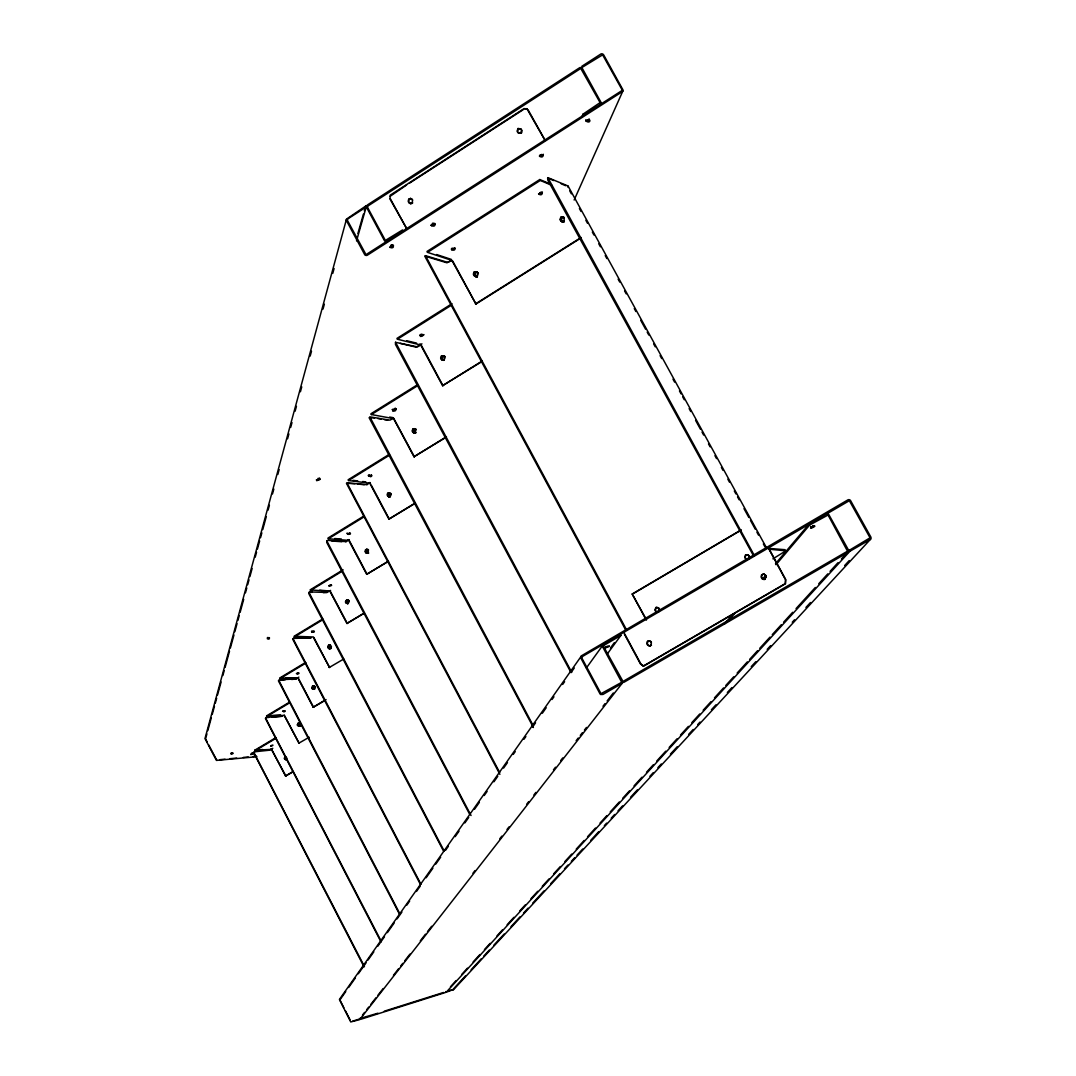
<?xml version="1.0" encoding="UTF-8"?>
<svg xmlns="http://www.w3.org/2000/svg" width="1076" height="1076" viewBox="0 0 1076 1076"><rect width="100%" height="100%" fill="white"/><g stroke="black" fill="none" stroke-linecap="round" stroke-linejoin="round"><path stroke-width="1.5" d="M207.143 741.956L205.583 738.822L206.915 733.899M283.351 710.725L282.584 711.276L283.526 711.223M356.533 240.889L366.203 206.995L365.705 206.067L346.499 219.114L204.978 738.566L216.451 760.409L256.841 756.724M659.252 610.657L659.225 609.688A3.255 3.134 -88.2 0 0 658.27 607.913L655.849 607.456L654.975 609.836A3.255 3.134 -88.1 0 0 655.943 611.612L656.723 612.136M659.642 610.67L659.615 609.688A3.255 3.134 -88.2 0 0 658.66 607.927L656.629 607.227L655.378 609.85A3.255 3.134 -88.1 0 0 656.333 611.612M346.391 219.464L346.351 219.813A1.896 1.748 -75.7 0 0 346.566 220.822L364.643 254.541A1.896 1.762 -76.3 0 0 365.329 255.241L366.311 255.469A2.582 2.381 -76.3 0 0 367.508 255.093L621.955 91.917A2.071 1.883 27 0 0 622.937 89.819L603.717 54.984A2.206 1.991 26.2 0 0 602.977 54.19A2.044 1.856 26.2 0 0 600.933 53.961L581.834 66.308L582.358 67.25L602.627 54.863L621.915 89.496L621.659 90.774L366.015 254.635L347.36 220.284L348.032 218.751L366.203 206.995M453.534 989.422L446.204 992.26L849.865 551.289L870 539.614A2.098 1.95 40.7 0 0 871.022 537.906A2.26 2.098 40.7 0 0 870.753 536.843L850.47 500.407A2.125 1.964 39.3 0 0 847.969 499.829L582.062 655.445A2.623 2.502 88.4 0 0 581.134 656.373L580.825 657.436A1.923 1.843 88.4 0 0 581.053 658.458L599.964 693.764A1.937 1.856 86.1 0 0 600.69 694.504L602.963 694.45L622.103 683.354L621.578 682.372L601.027 693.67L581.901 658.149L582.587 656.414L849.367 500.69L870.054 537.812L849.314 550.293L841.392 558.982M396.022 409.001L394.448 408.624L395.699 408.598M349.189 539.614L345.678 541.605L327.507 540.367L326.996 541.228L471.046 815.527M345.746 991.574L339.908 999.927L343.836 1007.701M585.936 120.297L586.232 121.158M207.803 730.658L211.34 717.679M212.228 714.437L214.447 706.327M215.334 703.085L216.666 698.23M217.54 694.988L221.091 682.009M222.866 675.526L224.198 670.657M225.086 667.416L229.511 651.195M230.399 647.954L233.949 634.988M234.837 631.746L237.043 623.636M237.93 620.395L239.262 615.526M240.15 612.284L243.701 599.319M245.463 592.822L246.794 587.967M247.682 584.725L249.013 579.856M249.901 576.615L252.12 568.505M255.214 557.153L256.545 552.284M257.433 549.042L259.652 540.932M260.54 537.691L261.858 532.835M262.746 529.594L266.297 516.615M268.072 510.132L269.404 505.263M272.497 493.911L273.829 489.055M277.823 474.462L279.141 469.593M287.574 438.779L288.893 433.924M290.668 427.428L292 422.572M295.106 411.22L296.438 406.351M300.419 391.758L301.751 386.889M310.17 356.089L311.502 351.22M323.015 309.068L324.347 304.199M332.766 273.385L334.098 268.529M357.891 233.519L363.406 214.137M364.32 210.909L365.705 206.067M452.956 989.436L448.692 990.862M581.349 656.051L339.397 999.456L350.736 1021.958L359.693 1019.618L622.103 683.354M581.766 117.217L583.071 114.123L600.112 102.61L580.771 68.447L368.005 205.946L367.656 207.56L385.383 240.446L402.518 229.955L403.016 230.896M574.14 200.028L622.843 91.056M390.211 196.249L406.594 185.032M521.685 132.738L521.981 130.828A3.443 3.201 -69.3 0 0 521.631 129.833M368.53 552.351L366.378 553.118M330.843 647.833L329.74 648.599M314.784 688.532L313.721 689.259M659.131 611.101L658.673 611.827M748.896 558.874L749.192 557.032A3.295 3.188 -82.5 0 0 748.223 555.256M435.175 223.579L434.798 224.279M392.431 409.781L394.273 410.198M395.968 408.907L395.134 409.808M269.471 637.611L268.718 638.162M543.272 154.393L542.56 155.361M543.34 154.5L541.12 155.926M311.529 631.276L312.538 631.074L311.636 631.921M311.663 631.666L312.296 631.841M603.851 644.134L602.6 646.125A1.937 1.856 89.1 0 0 602.829 647.16L621.242 681.417A1.937 1.856 86.8 0 0 621.968 682.171L623.004 682.44A2.623 2.529 86.8 0 0 624.255 682.103L847.619 552.593A2.098 1.95 40.5 0 0 848.641 550.885A2.246 2.098 40.5 0 0 848.372 549.836L828.802 514.557A2.112 1.964 39.2 0 0 826.287 513.992M348.651 987.472L355.43 977.869M358.335 973.753L366.082 962.791M368.019 960.048L373.829 951.816M377.703 946.329L384.482 936.739M387.387 932.623L394.166 923.02M397.071 918.904L401.913 912.058M406.755 905.198L409.66 901.083M416.439 891.479L420.312 886.005M426.123 877.774L432.902 868.171M435.807 864.055L440.649 857.209M445.491 850.349L448.396 846.234M455.175 836.644L459.048 831.156M464.859 822.925L468.733 817.437M474.543 809.219L479.385 802.36M484.227 795.5L487.132 791.385M493.911 781.795L497.785 776.307M503.595 768.076L507.469 762.602M513.279 754.37L515.216 751.626M523.931 739.293L525.868 736.549M532.647 726.946L535.552 722.83M542.331 713.24L546.205 707.752M552.015 699.521L553.952 696.777M562.667 684.444L564.604 681.7M571.383 672.096L574.288 667.981M586.433 667.9L603.138 644.753M610.401 648.034L614.383 642.614M606.945 654.423L620.865 635.459L620.341 634.49M412.727 202.88L411.355 203.767L409.189 202.947A3.403 3.147 -73.8 0 1 408.221 201.158L408.772 198.912L410.817 198.576M477.421 276.115L477.946 273.99A3.228 3.013 -74.7 0 0 477.018 272.282L475.794 271.65M564.362 221.024L563.017 221.871M415.901 432.283L413.991 432.902M348.342 603.219L348.732 601.686A2.327 2.165 -89.2 0 0 348.059 600.421L346.849 599.951M362.491 1015.072L364.562 1012.422M366.62 1009.759L368.691 1007.109M370.749 1004.459L375.914 997.842M377.972 995.179L383.137 988.562M393.453 975.3L398.618 968.669M400.689 966.019L402.747 963.37M404.818 960.72L409.969 954.089M420.299 940.841L425.45 934.21M427.522 931.56L431.651 926.261M472.942 873.241L475 870.592M499.775 838.782L501.846 836.133M506.998 829.502L509.069 826.852M526.621 804.323L528.679 801.674M533.844 795.043L535.902 792.393M553.454 769.851L555.512 767.201M560.677 760.584L562.748 757.921M576.158 740.692L578.229 738.042M580.287 735.392L582.358 732.743M584.416 730.093L586.487 727.443M603.004 706.233L605.062 703.583M607.133 700.933L613.32 692.984M284.938 756.953L284.629 758.203A1.91 1.775 85 0 0 285.167 759.252L286.256 759.602M285.342 756.912L285.032 758.163A1.91 1.775 85 0 0 285.57 759.212L286.714 759.4M393.52 245.476L390.319 246.969M651.491 645.223L649.635 646.071L648.317 645.331A3.443 3.322 89.4 0 1 647.308 643.461L648.236 640.933L650.361 641.444A3.443 3.322 89.3 0 1 651.384 643.313L650.065 646.004M724.538 623.972L733.213 613.724M762.481 579.144L765.735 575.297M775.487 563.77L809.085 524.066L809.636 525.061L776.011 564.725M728.277 621.027L734.787 613.347M764.081 578.794L766.247 576.238M420.42 335.551L420.474 336.438L422.128 336.223L423.984 334.609L420.42 335.551L422.989 334.569M395.457 408.288L394.341 409.095M395.887 409.068L394.583 409.956M368.543 475.592L369.471 475.081M450.467 986.759L456.13 980.572M461.792 974.372L467.455 968.171M473.117 961.971L479.923 954.533M484.456 949.57L490.118 943.37M496.924 935.932L502.586 929.731M507.119 924.768L513.911 917.33M519.587 911.13L525.249 904.929M530.912 898.729L537.718 891.291M542.25 886.328L549.042 878.89M553.575 873.927L560.367 866.489M564.9 861.526L571.706 854.088M576.238 849.125L584.174 840.45M587.563 836.725L595.499 828.049M600.031 823.086L606.837 815.648M610.226 811.936L619.292 802.01M622.695 798.284L629.5 790.847M634.033 785.897L641.955 777.208M646.488 772.245L653.293 764.807M656.683 761.095L665.748 751.169M669.151 747.457L677.086 738.768M680.489 735.056L688.411 726.367M691.814 722.655L699.75 713.966M703.153 710.254L711.075 701.579M714.477 697.853L723.543 687.927M725.816 685.452L733.738 676.777M737.141 673.051L747.336 661.888M749.609 659.413L757.531 650.738M759.804 648.25L769.999 637.1M772.272 634.611L781.337 624.699M783.597 622.21L792.662 612.298M796.065 608.572L815.326 587.496M818.728 583.77L827.794 573.858M830.053 571.383L837.989 562.694M454.045 988.279L465.424 975.945M471.127 969.785L481.375 958.689M483.649 956.228L489.338 950.068M493.897 945.132L504.146 934.049M510.979 926.651L520.085 916.792M523.501 913.094L528.06 908.171M532.62 903.235L544.012 890.915M550.845 883.517L559.95 873.658M564.51 868.722L567.926 865.037M571.343 861.338L574.759 857.639M577.032 855.178L582.721 849.004M590.697 840.383L598.673 831.761M604.362 825.588L606.635 823.127M611.195 818.204L614.611 814.505M618.028 810.806L622.587 805.87M630.549 797.249L637.382 789.851M649.917 776.294L653.334 772.595M657.88 767.672L661.296 763.973M670.415 754.115L677.248 746.717M688.627 734.397L693.186 729.461M697.746 724.538L700.019 722.063M711.411 709.743L715.957 704.82M727.349 692.487L731.909 687.564M751.263 666.609L755.823 661.686M767.201 649.353L770.618 645.654M792.259 622.237L794.532 619.776M805.924 607.456L810.484 602.52M844.647 565.559L849.193 560.623M453.292 989.96L870.618 539.143M785.023 550.374L785.157 549.702L768.6 548.383L785.453 579.668L785.184 583.663L644.255 665.533M252.699 752.662L251.327 753.429M392.834 244.79L391.059 245.812M589.231 118.965L588.021 119.786M541.927 192.981L542.412 191.999L541.779 193.088M434.233 223.23L432.149 224.265M521.416 133.101L518.592 133.007A3.443 3.201 -69.2 0 1 517.61 131.205L518.497 128.663L520.528 128.811A3.443 3.201 -69.3 0 1 521.51 130.613L520.609 133.155L518.121 132.792A3.443 3.201 -69.2 0 1 517.139 130.99L518.027 128.447L520.999 129.026A3.443 3.201 -69.3 0 1 521.349 129.402M567.644 186.955L567.926 185.933L547.872 177.648L754.316 555.458M812.662 526.218L813.846 525.586M444.106 360.043L444.886 357.837A2.986 2.798 -78.4 0 0 444.025 356.237L442.882 355.672M392.807 409.418L392.673 410.36M390.238 496.614L390.911 494.691A2.609 2.448 -84.6 0 0 390.171 493.292L388.813 492.727M347.481 599.991L346.62 601.82A2.327 2.165 -89.1 0 0 347.292 603.085L348.126 603.542M330.009 645.197L328.933 646.958A2.206 2.058 89 0 0 329.565 648.155L330.547 646.878A2.206 2.058 89 0 0 329.915 645.681L328.933 645.519L328.57 646.958A2.206 2.058 89 0 0 329.202 648.155L329.713 648.519M369.283 475.995C371.462 478.591 373.48 473.292 369.915 475.915M313.748 686.031L312.981 687.658A2.098 1.95 87.5 0 0 313.573 688.801L314.071 689.138M313.95 689.165L314.501 687.631A2.098 1.95 87.5 0 0 313.896 686.488L313.143 686.058L312.632 687.672A2.098 1.95 87.5 0 0 313.224 688.815L313.99 689.245M298.698 723.112L298.186 724.565A2.004 1.856 86.1 0 0 298.751 725.668L299.558 725.964M299.222 725.991L300.285 724.538A2.004 1.856 86.1 0 0 299.908 723.677M300.702 725.789L298.98 726.152M286.216 759.575L286.714 758.177A1.91 1.775 85 0 0 286.162 757.141L285.947 756.953M331.287 584.779L330.561 585.21M314.192 631.128C308.893 633.159 317.111 631.625 313.466 631.545M454.543 248.61L455.135 248.031L453.561 248.986M541.228 192.079L539.749 192.846M371.408 475.081L370.211 475.713M349.996 533.185C344.428 535.256 352.955 534.046 349.781 533.427M267.265 638.74C270.049 640.247 269.968 636.925 268.206 638.27M434.448 224.4L430.978 225.086M541.564 193.088L538.538 193.868M232.134 753.321C235.617 753.133 227.587 755.325 232.779 752.971M317.339 479.802L316.707 480.703L320.244 479.264L317.339 479.802L318.523 479.627M409.405 183.216L523.138 109.739M369.135 475.081L368.342 475.242M347.817 533.279L346.929 533.198M550.024 183.888L539.802 179.531L427.011 251.448L427.508 252.362L451.88 260.405L475.942 304.037L580.099 238.536M427.508 252.362L540.3 180.445L551.975 185.408M813.281 526.003L812.461 526.325M451.449 260.298L447.589 262.342L425.45 255.658L626.622 629.958M451.907 260.446L446.903 262.786L424.751 256.101L625.909 630.388M451.987 303.701L396.99 338.375L397.447 339.222L420.703 345.033L442.586 385.665L481.12 362.047M397.447 339.222L451.032 305.45M475.484 303.903L581.08 237.5M421.94 343.836L416.748 346.741L395.565 342.329L571.719 672.285M443.03 385.759L421.375 345.383L420.931 344.791L417.353 346.97M417.38 384.791L370.951 413.762L371.368 414.556L393.587 418.631L413.991 456.749L445.437 437.676M371.368 414.556L417.811 385.585M442.586 385.665L482.102 361.065M414.408 456.816L393.587 418.134L389.915 420.151L369.835 416.842L533.225 725.681M389.27 454.341L348.14 479.775L348.543 480.528L369.781 483.232L388.893 519.13L414.946 503.474M348.543 480.528L389.673 455.081M230.789 753.308L231.851 752.783M370.077 482.573L366.351 484.603L346.997 482.949L499.694 772.528M413.991 456.749L446.446 436.735M363.513 516.265L328.005 538.054L328.382 538.767L348.718 540.381L366.701 574.302L388.53 561.309M328.382 538.767L363.89 516.978M388.893 519.13L414.542 503.433M343.096 569.796L310.103 589.89L329.955 591.302L346.929 623.461L364.334 613.172M310.453 590.563L342.007 571.329M330.601 590.428L326.943 592.432L309.673 591.935L309.175 592.795L444.186 851.049M541.806 154.433L539.789 155.173M366.701 574.302L388.14 561.282M322.733 618.942L294.084 636.279L313.129 636.965L329.552 667.51L313.802 637.369M294.407 636.925L323.069 619.574M346.929 623.461L363.97 613.172M305.571 662.453L279.652 678.055L297.958 678.136L313.21 707.255L324.979 700.422M328.61 648.586L331.502 646.851M279.962 678.66L305.893 663.058M298.846 677.113L296.33 678.822M329.202 667.524L343.755 658.996M289.417 702.211L266.592 715.863L284.212 715.459L299.061 743.22L284.239 715.042M312.242 688.546L315.093 686.838M266.888 716.441L289.713 702.789M312.538 689.124L315.389 687.416M313.21 707.255L326.068 699.588M293.062 771.748L285.543 776.025L271.623 749.38L254.716 750.254L275.994 737.571M297.272 724.901L300.11 723.207M254.999 750.806L276.276 738.123M297.568 725.453L300.406 723.758M270.237 749.972L272.793 748.291M318.644 479.452L319.733 478.309M319.007 479.385L319.478 478.282L317.864 478.47M298.738 743.247L309.175 737.221M367.629 484.388L366.916 484.725M285.543 776.025L292.739 771.774M346.633 541.443L345.813 541.793M646.125 619.789L632.19 594.006L741.27 529.809M634.033 593.172L740.194 530.697M620.865 635.459L604.376 645.116L603.582 646.515L623.004 681.444L847.511 551.194L828.063 515L809.636 525.061M772.918 558.847L785.924 550.804L769.246 549.231L785.816 579.695L785.547 583.69L644.672 665.506L642.735 665.762M297.595 673.374C296.317 675.486 302.396 671.626 296.398 673.549M607.752 646.165L606.541 646.77M330.52 585.129C325.678 587.388 335.093 584.846 330.265 585.183M283.647 711.29C282.813 713.213 287.79 709.783 283.795 711.128M812.528 526.446C805.157 531.88 822.387 523.044 810.591 527.2M271.192 745.628C268.664 747.793 276.599 743.704 270.775 745.708M349.444 533.494L347.239 533.817M387.225 241.024L385.047 241.172A1.91 1.762 -75.5 0 1 384.361 240.473L366.781 207.749A1.896 1.762 -74.9 0 1 366.553 206.753L366.862 205.704A2.582 2.381 -74.9 0 1 367.736 204.749L579.708 67.694A2.044 1.856 25.8 0 1 581.753 67.922A2.192 1.991 25.8 0 1 582.493 68.703L601.04 102.422A2.071 1.883 26.5 0 1 600.058 104.52M421.913 334.125L420.07 334.69M422.37 334.959L421.241 335.403M524.55 108.824L526.554 108.649L528.303 110.223L544.765 139.665M282.41 716.199L272.026 717.194M298.186 673.226L297.635 673.455M296.061 678.969L291.636 679.481M564.322 221.831L561.753 221.575M311.004 637.947L293.708 638.122L293.223 638.969L420.945 884.257M477.098 276.371L476.359 276.613M267.386 637.732L268.206 637.503L267.574 637.745M443.191 355.954L442.075 358.308A2.986 2.798 -78.3 0 0 442.935 359.895L444.186 359.397L444.442 357.73A2.986 2.798 -78.4 0 0 443.594 356.129L445.02 356.465M414.166 428.826L413.13 431.019A2.784 2.609 -81.7 0 0 413.924 432.512L414.247 432.767M414.919 428.826L413.547 431.086A2.784 2.609 -81.7 0 0 414.341 432.579L415 433.023M414.677 432.861L415.713 430.656A2.784 2.609 -81.7 0 0 414.919 429.163L414.596 428.907M415.941 432.875L413.292 432.606M389.082 492.862L388.1 494.92A2.609 2.448 -84.5 0 0 388.853 496.332L389.472 496.735M606.891 646.461L606.124 646.932M366.889 549.513L365.975 551.45A2.461 2.3 -87 0 0 366.674 552.782L367.952 553.293M367.306 553.185L368.221 551.248A2.461 2.3 -87.1 0 0 367.508 549.917L366.929 549.527M368.449 553.118L366.701 553.212M453.816 249.013L452.35 249.336M432.364 223.337L433.05 223.203M346.647 599.978L345.786 601.793A2.327 2.165 -89.1 0 0 346.445 603.058L348.046 603.555M347.763 599.951L346.257 601.807A2.327 2.165 -89.1 0 0 346.916 603.071L347.467 603.448M348.126 603.394L347.212 603.542M541.806 155.791L539.358 156.02M588.599 120.848L586.178 121.037M328.933 645.25L328.126 646.972A2.206 2.058 89 0 0 328.758 648.169L329 648.371M330.789 648.478L329.471 648.64M313.398 686.044L312.201 687.698A2.098 1.95 87.5 0 0 312.793 688.842M314.73 689.124L312.457 688.855A2.098 1.95 87.5 0 1 311.852 687.712L312.403 686.179L314.259 686.004M298.926 723.018L297.433 724.632A2.004 1.856 86.1 0 0 297.998 725.722L299.72 726.098M299.209 726.112L299.948 724.565A2.004 1.856 86.1 0 0 299.384 723.462L298.657 723.059M299.545 726.085L300.702 724.498A2.004 1.856 86.1 0 0 300.325 723.65M764.807 579.453L766.166 576.723A3.484 3.389 -83.9 0 0 765.13 574.84L763.906 574.248M394.636 410.064L393.52 410.306M811.627 526.715L810.86 526.998M391.018 245.072L391.879 244.79M392.041 246.7L390.776 247.05M310.641 637.92L293.237 638.404L292.753 639.252L420.46 884.526M312.887 631.773L313.587 631.397M588.397 120.929L586.797 121.279M327.413 592.325L323.311 592.647M606.057 646.81L605.371 647.174M349.202 533.467L350.13 533.198M269.484 750.201L254.071 751.842L253.627 752.649L364.024 966.786M281.885 716.28L266.31 717.356L265.422 718.432L380.944 941.823M295.51 679.037L279.33 679.709L278.415 680.812L399.667 914.533M352.672 1021.164L358.052 1019.47M377.905 1013.202L359.868 1018.515M384.307 1011.184L443.554 992.475M329.767 585.438L328.785 585.721M452.673 248.247L451.503 248.475M453.211 249.255L451.409 249.309M540.3 193.868L539.52 194.043M254.474 751.599L254.326 753.348L364.441 966.544M297.326 673.468L296.653 673.589M624.376 632.607L624.457 634.275L640.408 663.892L643.152 665.748M393.453 409.431L392.242 409.566M410.4 198.562L409.028 199.45L408.732 201.333A3.389 3.147 -73.8 0 0 409.7 203.122M562.627 217.096L561.282 217.944L561 219.746A3.255 3.053 -70.5 0 0 561.941 221.468M476.009 271.851L474.704 272.672L474.422 274.474A3.215 3.013 -74.6 0 0 475.35 276.182L477.381 276.935M477.314 276.72L475.942 276.599M443.11 355.779L441.631 358.2A2.986 2.798 -78.3 0 0 442.492 359.801L443.635 360.366M432.713 225.301L431.315 225.328M443.769 360.191L441.496 359.572A2.986 2.798 -78.4 0 1 440.649 357.972L441.429 355.766L443.487 355.793M369.593 476.009L368.436 475.874M317.474 479.977L316.304 479.936M389.391 492.808L387.629 493.09L387.199 494.812A2.623 2.448 -84.5 0 0 387.938 496.224L388.961 496.682M389.23 496.762L389.942 496.749L388.557 496.641M540.757 156.154L540.004 156.235M367.185 549.459L365.504 549.769L365.1 551.396A2.461 2.3 -87 0 0 365.8 552.728L366.768 553.145M367.884 553.293L368.557 553.266M346.929 599.937L345.409 601.793A2.327 2.165 -89.1 0 0 346.082 603.058L347.588 603.555L348.355 601.672A2.327 2.165 -89.2 0 0 347.696 600.408L347.145 600.045M586.971 120.135L585.653 120.095M763.355 574.113L761.512 574.947L761.189 576.884A3.497 3.389 -83.7 0 0 762.225 578.78L764.848 579.265L765.789 576.696A3.497 3.389 -83.9 0 0 764.754 574.813L764.35 574.49M330.91 646.878A2.206 2.058 89 0 0 330.278 645.667L328.341 645.358L327.763 646.972A2.206 2.058 89 0 0 328.395 648.169L330.897 648.586M648.626 640.704L647.187 641.552L646.891 643.461A3.443 3.322 89.4 0 0 647.9 645.344L650.052 646.057M643.273 665.802L644.201 665.708M299.155 722.978L298.173 723.072L297.77 724.605A2.004 1.856 86.1 0 0 298.334 725.695L299.061 726.098M285.772 759.696L286.821 759.589M420.931 335.591L419.976 335.497M326.983 540.69L326.875 542.721L469.714 814.357M220.069 759.656L225.045 759.172M230.022 758.701L236.653 758.069M243.284 757.437L248.26 756.966M253.237 756.495L256.559 756.186M254.716 750.254L262.921 749.515M268.96 717.41L265.893 717.611L266.175 719.158L381.375 941.567M271.233 715.567L280.527 714.948M285.261 679.723L278.859 680.543L400.124 914.264M286.082 677.813L298.16 677.88L313.56 707.228M312.322 592.325L308.973 592.271L309.068 594.208L443.675 851.331M319.693 590.173L330.171 591.047L347.292 623.461M632.19 594.006L646.515 619.789M410.413 203.566L412.216 202.705L412.498 200.809A3.403 3.147 -73.9 0 0 411.543 199.02L410.736 198.509M563.044 217.11L561.013 217.392L560.475 219.544A3.255 3.053 -70.5 0 0 561.416 221.252L562.318 221.75M562.183 221.683L563.932 220.862L564.214 219.047A3.255 3.053 -70.6 0 0 563.273 217.325L562.492 216.841M476.426 271.865L474.381 272.161L473.844 274.286A3.228 3.013 -74.6 0 0 474.772 275.994L475.135 276.276M476.883 272.013L475.417 272.497L474.879 274.622A3.215 3.013 -74.6 0 0 475.807 276.317L476.17 276.613M475.484 276.451L477.206 275.644L477.488 273.842A3.228 3.013 -74.7 0 0 476.56 272.134M443.581 360.366L443.204 360.258M395.511 342.222L395.47 344.428L571.047 672.675M388.893 496.735L390.131 496.856M331.892 541.026L341.724 541.712M271.139 748.762L285.866 775.998M747.336 554.638L745.426 555.055L744.861 557.22A3.295 3.201 -82.3 0 0 745.843 558.995L747.43 559.681M334.676 538.538L341.348 539.009M763.812 574.14L762.158 574.611L761.566 576.911A3.484 3.389 -83.7 0 0 762.602 578.794L763.462 579.359M367.884 549.513L366.311 549.406L365.49 551.423A2.461 2.3 -87 0 0 366.19 552.755L366.472 552.97M763.543 579.466L764.377 579.52M346.553 599.924L348.53 600.435A2.327 2.165 -89.2 0 1 349.189 601.699M328.853 645.21L330.292 645.21M329.821 648.64L328.92 648.532M312.874 686.031L314.784 686.232M314.246 689.272L312.793 688.842M299.747 722.978L298.415 723.032M286.498 759.629L284.844 759.279A1.91 1.775 85 0 1 284.306 758.23L285.234 756.724L285.355 758.136A1.91 1.775 85 0 0 285.893 759.172L286.579 759.575M354.824 483.662L346.445 483.285L499.896 774.357M357.958 484.025L364.239 484.751M352.968 480.353L357.783 480.932M362.599 481.51L365.813 481.887M374.569 417.972L369.081 417.663L533.4 727.524M377.837 418.537L381.119 419.115M384.401 419.68L387.683 420.245M389.66 417.058L392.78 417.596M400.272 343.365L416.103 347.145M406.782 340.742L416.587 343.123M547.644 177.957L547.818 180.122L753.563 555.902M563.891 217.392L560.905 216.962L560.045 219.369A3.255 3.053 -70.5 0 0 560.986 221.091L563.151 222.127M563.568 222.234L562.371 221.643A3.255 3.053 -70.5 0 1 561.43 219.921L562.291 217.513L564.241 217.715M410.306 198.401L412.054 199.208A3.389 3.147 -73.9 0 1 412.673 200.015M475.081 276.344L476.52 276.774M444.307 356.008L441.873 355.874L441.093 358.079A2.986 2.798 -78.4 0 0 441.94 359.666L442.29 359.935M442.209 360.03L443.03 360.245M413.91 428.625L415.968 429.136M415.363 433.117L412.969 432.364A2.798 2.609 -81.7 0 1 412.175 430.857L412.902 428.799L415.336 429.23A2.784 2.609 -81.7 0 1 415.847 429.916M747.766 554.759L745.789 555.082L745.224 557.247A3.295 3.188 -82.3 0 0 746.193 559.022L747 559.547M763.435 574.113L764.269 574.275M368.194 549.607L366.768 549.849L366.365 551.477A2.461 2.3 -87 0 0 367.064 552.808L367.642 553.198M366.62 549.433L367.898 549.944A2.461 2.3 -87.1 0 1 368.503 550.912M649.5 640.745L650.778 641.43A3.443 3.322 89.3 0 1 651.437 642.291M347.683 599.964L348.906 600.435M329.928 645.223L330.83 645.452M436.6 254.541L451.382 259.424M313.493 686.044L314.246 686.475A2.098 1.95 87.5 0 1 314.757 687.295M299.666 723.085L298.523 724.552A2.004 1.856 86.1 0 0 299.088 725.641L299.316 725.829M298.993 723.032L299.72 723.449M419.855 343.916L420.931 344.791M216.653 759.925L208.636 744.848M549.15 178.603L553.669 180.539M561.201 183.781L565.707 185.731M406.472 228.273L390.252 198.63M407.078 229.255L389.983 199.006L390.238 195.146L524.079 108.595L527.065 108.905M562.923 217.016L564.295 217.594M409.566 203.243L410.494 203.633M476.264 271.798L477.233 272.188L473.924 272.013L473.386 274.138A3.228 3.013 -74.6 0 0 474.314 275.846L475.538 276.478M747.417 554.732L748.183 554.987M389.149 492.835L389.768 493.238A2.623 2.448 -84.6 0 1 390.507 494.651L390.292 496.103L389.256 496.372A2.609 2.448 -84.5 0 1 388.517 494.96C390.386 492.122 388.073 491.853 387.602 494.866A2.623 2.448 -84.5 0 0 388.342 496.278L388.651 496.507M642.614 665.573L641.188 664.43M367.804 549.58L368.49 549.769M348.355 539.614L349.135 540.354M747.833 554.947L748.573 555.283A3.295 3.188 -82.5 0 1 749.407 556.574M444.24 356.102L444.576 356.371A2.986 2.798 -78.4 0 1 444.872 356.707M415.861 429.324L413.332 428.88L412.606 430.925A2.784 2.609 -81.7 0 0 413.399 432.431M545.088 140.499L527.079 109.026M369.579 482.559L370.548 483.756M452.687 260.997L475.942 304.037M349.377 540.73L367.091 574.315M849.314 550.293L849.865 551.289M583.071 114.123L583.595 115.065M359.182 1018.515L360.581 1019.335L445.424 992.502L445.854 991.574M568.128 186.121L766.569 547.966M569.742 190.882L571.356 193.828M579.413 208.529L581.027 211.474M585.869 220.298L587.483 223.243M592.325 232.066L593.939 235.012M598.781 243.835L600.395 246.781M605.237 255.604L606.851 258.549M618.135 279.141L619.749 282.087M624.591 290.91L626.205 293.856M634.275 308.556L635.889 311.502M640.731 320.325L645.573 329.162M647.187 332.094L648.801 335.039M653.63 343.863L655.244 346.808M660.086 355.631L661.7 358.577M672.998 379.169L674.612 382.115M679.454 390.938L681.068 393.883M682.682 396.829L684.296 399.761M689.138 408.598L690.738 411.53M695.58 420.366L700.422 429.19M702.036 432.135L703.65 435.067M708.492 443.904L710.106 446.836M714.948 455.673L716.562 458.605M721.404 467.428L723.018 470.373M727.847 479.197L729.461 482.142M734.303 490.965L735.917 493.911M737.531 496.856L739.145 499.802M743.987 508.625L748.829 517.448M750.443 520.394L755.285 529.217M756.899 532.163L758.513 535.108M763.355 543.931L764.955 546.877M539.802 179.531L540.3 180.445M640.839 663.879L624.941 634.369M371.328 485.236L389.297 519.17M345.369 1010.673L349.956 1019.618M563.703 217.5A3.255 3.053 -70.6 0 1 564.308 218.267M478.053 272.618A3.215 3.013 -74.7 0 1 478.376 272.968M477.919 272.82A3.215 3.013 -74.7 0 1 478.188 273.237M390.669 493.346A2.609 2.448 -84.6 0 1 391.153 493.978M389.862 247.332C395.04 249.699 394.085 242.759 389.862 247.332M392.807 410.83C397.219 412.121 396.304 407.293 392.807 410.83M431.449 225.624C436.52 228.045 435.672 221.051 431.449 225.624M451.624 249.713C456.412 251.959 455.767 245.315 451.624 249.713M539.668 156.37C544.375 159.087 544.012 151.662 539.668 156.37M538.834 194.245C543.407 196.679 543.017 189.779 538.834 194.245M586.514 121.359C591.087 124.238 590.966 116.558 586.514 121.359M605.115 647.94L609.312 646.151L605.115 647.94M250.775 754.558L253.317 753.684L250.869 754.464"/></g></svg>
